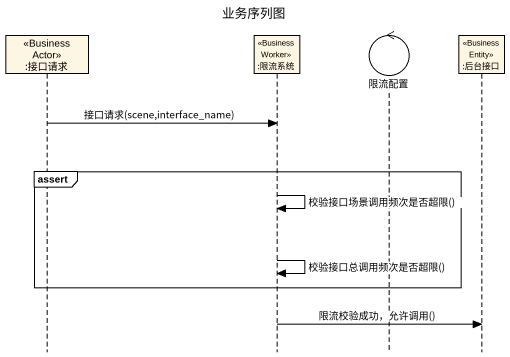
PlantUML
@startuml
title 业务序列图
hide footbox
participant ":接口请求" as 接口请求 <<Business Actor>>
participant ":限流系统" as 限流系统 <<Business Worker>>
control 限流配置
participant ":后台接口" as 后台接口 <<Business Entity>>

接口请求 -> 限流系统 : 接口请求(scene,interface_name)
group assert
  限流系统 -> 限流系统 : 校验接口场景调用频次是否超限()
  限流系统 -> 限流系统 : 校验接口总调用频次是否超限()
end
限流系统 -> 后台接口 : 限流校验成功，允许调用()
@enduml
